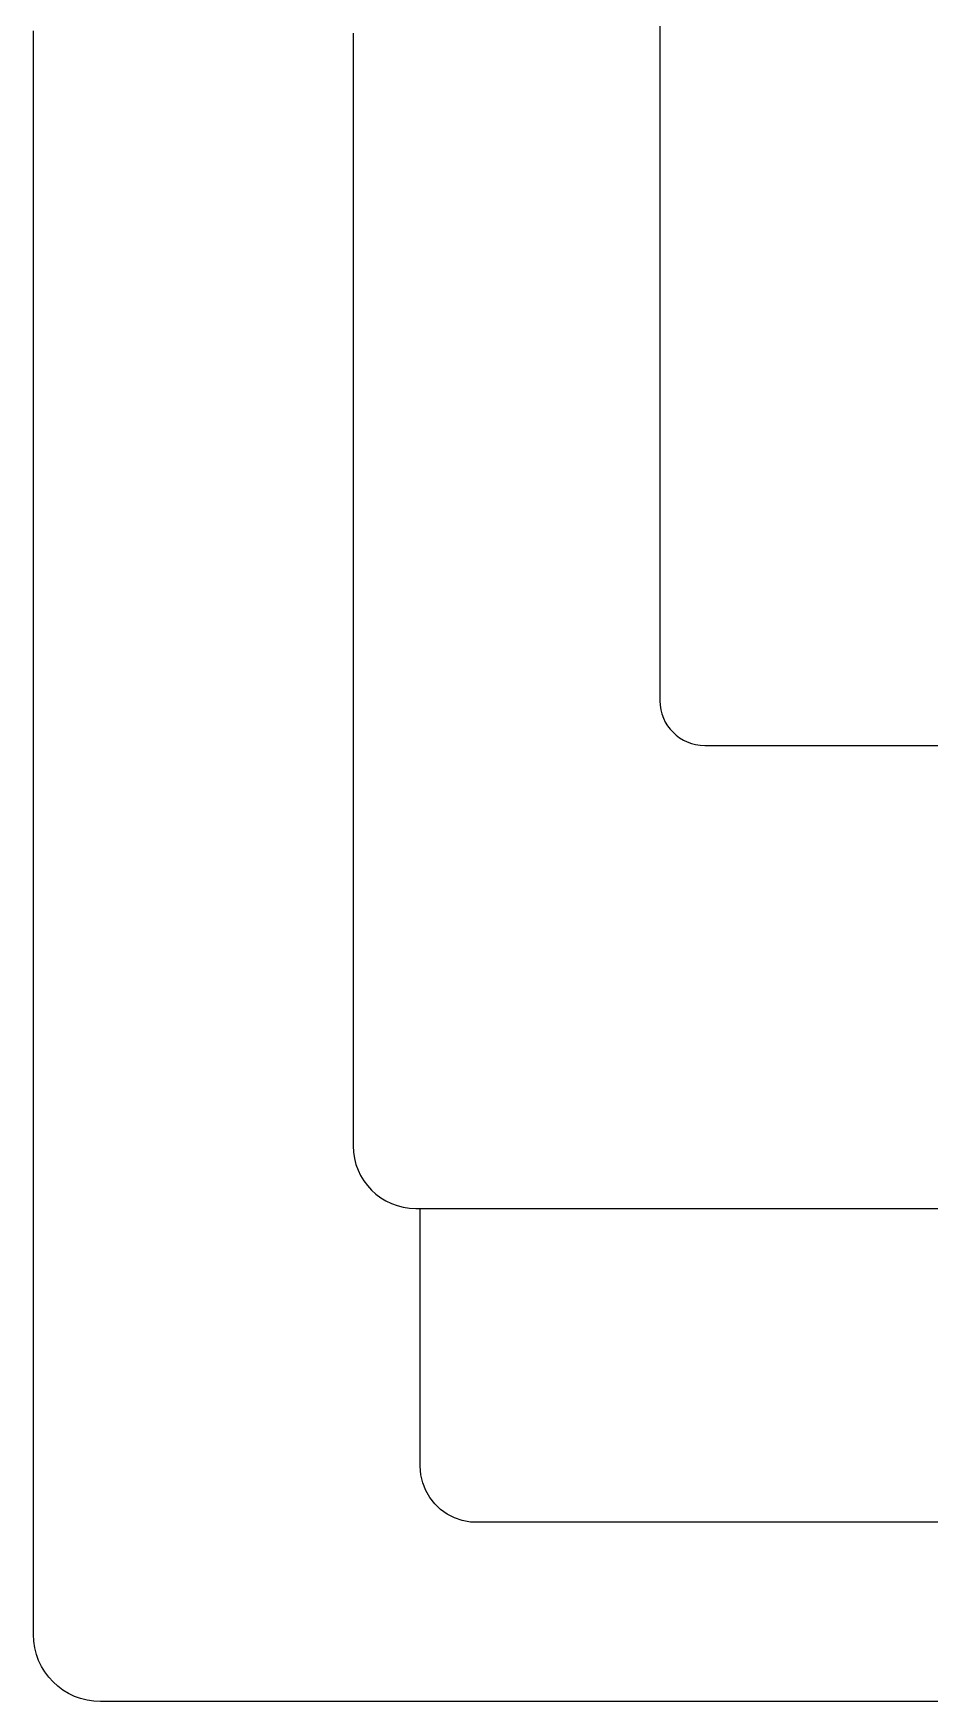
# Model space of a CAD drawing. Extents: x 1 to 47.7, y 0.2 to 35.
# Drawn here: x 18.378 to 20.378, y 1.025 to 4.746 of the extents above; entities that cross this region are included whole.
import ezdxf

# ---------------------------------------------------------------- set-up
doc = ezdxf.new("R2010")
doc.units = 0
doc.header["$MEASUREMENT"] = 0
for name, color, linetype in [('3_1__VERTICAL_RACK_MOUNT__', 7, 'CONTINUOUS'), ('3_2__VERTICAL_PANEL_MOUNT_', 7, 'CONTINUOUS'), ('4_2__4U__FRONT_PANEL_W_24_', 7, 'CONTINUOUS'), ('5_1___24__TARGET_LEDS___12', 7, 'CONTINUOUS')]:
    doc.layers.add(name, color=color, linetype=linetype)

msp = doc.modelspace()

# ---------------------------------------------------------------- linework, layer by layer
at = {"layer": '3_1__VERTICAL_RACK_MOUNT__'}
for points in [[(19.0916, 4.7465), (19.0916, 4.6733), (19.0916, 4.6008), (19.0916, 4.5293), (19.0916, 4.4586), (19.0916, 4.3888), (19.0916, 4.3198), (19.0916, 4.2518), (19.0916, 4.1847), (19.0916, 4.1185), (19.0916, 4.0533), (19.0916, 3.989), (19.0916, 3.9257), (19.0916, 3.8634), (19.0916, 3.802), (19.0916, 3.7417), (19.0916, 3.6824), (19.0916, 3.6241), (19.0916, 3.5668), (19.0916, 3.5106), (19.0916, 3.4555), (19.0916, 3.4014), (19.0916, 3.3484), (19.0916, 3.2966), (19.0916, 3.2458), (19.0916, 3.1962), (19.0916, 3.1477), (19.0916, 3.1004), (19.0916, 3.0542), (19.0916, 3.0092), (19.0916, 2.9654), (19.0916, 2.9228), (19.0916, 2.8814), (19.0916, 2.8413), (19.0916, 2.8023), (19.0916, 2.7647), (19.0916, 2.7283), (19.0916, 2.6931), (19.0916, 2.6593), (19.0916, 2.6267), (19.0916, 2.5955), (19.0916, 2.5656), (19.0916, 2.537), (19.0916, 2.5098), (19.0916, 2.484), (19.0916, 2.4595), (19.0916, 2.4364), (19.0916, 2.4147), (19.0916, 2.3944), (19.0916, 2.3756), (19.0916, 2.3582), (19.0916, 2.3422), (19.0916, 2.3277), (19.0916, 2.3147), (19.0916, 2.3031), (19.0916, 2.2931), (19.0916, 2.2846), (19.0916, 2.2775), (19.0916, 2.2721), (19.0916, 2.2681), (19.0916, 2.2658), (19.0916, 2.265), (19.0916, 2.265), (19.0923, 2.2507), (19.0944, 2.2368), (19.0978, 2.2234), (19.1026, 2.2105), (19.1084, 2.1983), (19.1155, 2.1867), (19.1235, 2.176), (19.1325, 2.166), (19.1425, 2.157), (19.1533, 2.1489), (19.1648, 2.1419), (19.177, 2.136), (19.1899, 2.1313), (19.2033, 2.1278), (19.2172, 2.1257), (19.2315, 2.125), (19.2318, 2.125), (19.2327, 2.125), (19.2343, 2.125), (19.2364, 2.125), (19.2391, 2.125), (19.2424, 2.125), (19.2463, 2.125), (19.2507, 2.125), (19.2558, 2.125), (19.2614, 2.125), (19.2675, 2.125), (19.2742, 2.125), (19.2815, 2.125), (19.2894, 2.125), (19.3067, 2.125), (19.3261, 2.125), (19.3476, 2.125), (19.3713, 2.125), (19.3969, 2.125), (19.4245, 2.125), (19.4541, 2.125), (19.4856, 2.125), (19.519, 2.125), (19.5542, 2.125), (19.5912, 2.125), (19.63, 2.125), (19.6705, 2.125), (19.7127, 2.125), (19.7565, 2.125), (19.8019, 2.125), (19.8489, 2.125), (19.8975, 2.125), (19.9475, 2.125), (19.999, 2.125), (20.0519, 2.125), (20.1061, 2.125), (20.1618, 2.125), (20.2187, 2.125), (20.2769, 2.125), (20.3363, 2.125), (20.3969, 2.125)], [(20.398, 1.425), (20.3138, 1.425), (20.2324, 1.425), (20.1538, 1.425), (20.0781, 1.425), (20.0056, 1.425), (19.9363, 1.425), (19.8703, 1.425), (19.8078, 1.425), (19.7489, 1.425), (19.6937, 1.425), (19.6424, 1.425), (19.595, 1.425), (19.5518, 1.425), (19.5127, 1.425), (19.478, 1.425), (19.4477, 1.425), (19.422, 1.425), (19.4011, 1.425), (19.385, 1.425), (19.3738, 1.425), (19.3677, 1.425), (19.3633, 1.425), (19.3538, 1.4256), (19.3353, 1.4289), (19.3179, 1.4348), (19.3017, 1.4431), (19.287, 1.4535), (19.274, 1.4659), (19.2629, 1.4801), (19.2539, 1.4958), (19.2472, 1.5128), (19.243, 1.5309), (19.2415, 1.55), (19.2415, 1.55), (19.2415, 1.5509), (19.2415, 1.5537), (19.2415, 1.5581), (19.2415, 1.5642), (19.2415, 1.5718), (19.2415, 1.5809), (19.2415, 1.603), (19.2415, 1.6299), (19.2415, 1.6608), (19.2415, 1.6951), (19.2415, 1.7319), (19.2415, 1.8106), (19.2415, 1.8911), (19.2415, 1.9303), (19.2415, 1.9679), (19.2415, 2.003), (19.2415, 2.0351), (19.2415, 2.0634), (19.2415, 2.0872), (19.2415, 2.1058), (19.2415, 2.113), (19.2415, 2.1185), (19.2415, 2.1224), (19.2415, 2.1246), (19.2415, 2.1249), (19.2428, 2.125), (19.2491, 2.125), (19.2607, 2.125), (19.2774, 2.125), (19.2992, 2.125), (19.3259, 2.125), (19.3573, 2.125), (19.3934, 2.125), (19.434, 2.125), (19.4789, 2.125), (19.5281, 2.125), (19.5815, 2.125), (19.6388, 2.125), (19.7, 2.125), (19.7649, 2.125), (19.8335, 2.125), (19.9055, 2.125), (19.9808, 2.125), (20.0594, 2.125), (20.1411, 2.125), (20.2257, 2.125), (20.3132, 2.125), (20.4034, 2.125)]]:
    msp.add_lwpolyline(points, dxfattribs=at)
at = {"layer": '3_2__VERTICAL_PANEL_MOUNT_'}
msp.add_lwpolyline([(20.4067, 1.025), (20.3257, 1.025), (20.2458, 1.025), (20.1672, 1.025), (20.0898, 1.025), (20.0137, 1.025), (19.9389, 1.025), (19.8655, 1.025), (19.7936, 1.025), (19.7232, 1.025), (19.6543, 1.025), (19.5869, 1.025), (19.5212, 1.025), (19.4572, 1.025), (19.3948, 1.025), (19.3343, 1.025), (19.2755, 1.025), (19.2186, 1.025), (19.1909, 1.025), (19.1636, 1.025), (19.1368, 1.025), (19.1105, 1.025), (19.0847, 1.025), (19.0595, 1.025), (19.0347, 1.025), (19.0104, 1.025), (18.9867, 1.025), (18.9635, 1.025), (18.9408, 1.025), (18.9187, 1.025), (18.8971, 1.025), (18.876, 1.025), (18.8556, 1.025), (18.8356, 1.025), (18.8163, 1.025), (18.7975, 1.025), (18.7793, 1.025), (18.7617, 1.025), (18.7447, 1.025), (18.7282, 1.025), (18.7124, 1.025), (18.6972, 1.025), (18.6826, 1.025), (18.6686, 1.025), (18.6552, 1.025), (18.6425, 1.025), (18.6304, 1.025), (18.619, 1.025), (18.6082, 1.025), (18.598, 1.025), (18.5885, 1.025), (18.5797, 1.025), (18.5716, 1.025), (18.5641, 1.025), (18.5573, 1.025), (18.5512, 1.025), (18.5458, 1.025), (18.5411, 1.025), (18.5371, 1.025), (18.5339, 1.025), (18.5313, 1.025), (18.5295, 1.025), (18.5284, 1.025), (18.528, 1.025), (18.528, 1.025), (18.5127, 1.0258), (18.4978, 1.028), (18.4834, 1.0317), (18.4696, 1.0368), (18.4565, 1.0431), (18.4441, 1.0506), (18.4326, 1.0593), (18.4219, 1.0689), (18.4122, 1.0796), (18.4036, 1.0911), (18.3961, 1.1035), (18.3898, 1.1166), (18.3847, 1.1304), (18.381, 1.1448), (18.3788, 1.1597), (18.378, 1.175), (18.378, 1.1759), (18.378, 1.1785), (18.378, 1.183), (18.378, 1.1891), (18.378, 1.197), (18.378, 1.2066), (18.378, 1.2179), (18.378, 1.2309), (18.378, 1.2456), (18.378, 1.2619), (18.378, 1.2799), (18.378, 1.2995), (18.378, 1.3207), (18.378, 1.3436), (18.378, 1.368), (18.378, 1.394), (18.378, 1.4215), (18.378, 1.4507), (18.378, 1.4813), (18.378, 1.5135), (18.378, 1.5471), (18.378, 1.5823), (18.378, 1.6189), (18.378, 1.657), (18.378, 1.6966), (18.378, 1.7376), (18.378, 1.78), (18.378, 1.8238), (18.378, 1.869), (18.378, 1.9156), (18.378, 1.9636), (18.378, 2.0129), (18.378, 2.0635), (18.378, 2.1155), (18.378, 2.1688), (18.378, 2.2234), (18.378, 2.2793), (18.378, 2.3364), (18.378, 2.3948), (18.378, 2.4544), (18.378, 2.5153), (18.378, 2.5774), (18.378, 2.6407), (18.378, 2.7051), (18.378, 2.7708), (18.378, 2.8376), (18.378, 2.9055), (18.378, 2.9746), (18.378, 3.0447), (18.378, 3.116), (18.378, 3.1884), (18.378, 3.2618), (18.378, 3.3363), (18.378, 3.4119), (18.378, 3.4885), (18.378, 3.5661), (18.378, 3.6447), (18.378, 3.7243), (18.378, 3.8049), (18.378, 3.8864), (18.378, 3.9689), (18.378, 4.0523), (18.378, 4.1366), (18.378, 4.2219), (18.378, 4.308), (18.378, 4.395), (18.378, 4.4829), (18.378, 4.5716), (18.378, 4.6612), (18.378, 4.7516)], dxfattribs=at)
at = {"layer": '4_2__4U__FRONT_PANEL_W_24_'}
msp.add_lwpolyline([(19.7763, 4.7618), (19.7763, 4.71), (19.7763, 4.6589), (19.7763, 4.6085), (19.7763, 4.5589), (19.7763, 4.51), (19.7763, 4.462), (19.7763, 4.4147), (19.7763, 4.3682), (19.7763, 4.3225), (19.7763, 4.2777), (19.7763, 4.2336), (19.7763, 4.1904), (19.7763, 4.1481), (19.7763, 4.1066), (19.7763, 4.0659), (19.7763, 4.0262), (19.7763, 3.9873), (19.7763, 3.9493), (19.7763, 3.9122), (19.7763, 3.876), (19.7763, 3.8408), (19.7763, 3.8064), (19.7763, 3.7731), (19.7763, 3.7406), (19.7763, 3.7092), (19.7763, 3.6787), (19.7763, 3.6492), (19.7763, 3.6206), (19.7763, 3.5931), (19.7763, 3.5666), (19.7763, 3.5411), (19.7763, 3.5166), (19.7763, 3.4932), (19.7763, 3.4708), (19.7763, 3.4495), (19.7763, 3.4292), (19.7763, 3.4101), (19.7763, 3.392), (19.7763, 3.375), (19.7763, 3.3591), (19.7763, 3.3443), (19.7763, 3.3307), (19.7763, 3.3181), (19.7763, 3.3068), (19.7763, 3.2966), (19.7763, 3.2875), (19.7763, 3.2797), (19.7763, 3.273), (19.7763, 3.2675), (19.7763, 3.2632), (19.7763, 3.2601), (19.7763, 3.2583), (19.7763, 3.2576), (19.7768, 3.2474), (19.7783, 3.2375), (19.7808, 3.2279), (19.7841, 3.2188), (19.7883, 3.21), (19.7934, 3.2018), (19.7991, 3.1941), (19.8056, 3.187), (19.8127, 3.1805), (19.8204, 3.1748), (19.8286, 3.1697), (19.8374, 3.1655), (19.8466, 3.1622), (19.8561, 3.1597), (19.8661, 3.1582), (19.8763, 3.1577), (19.8773, 3.1577), (19.8802, 3.1577), (19.885, 3.1577), (19.8917, 3.1577), (19.9002, 3.1577), (19.9106, 3.1577), (19.9228, 3.1577), (19.9366, 3.1577), (19.9523, 3.1577), (19.9696, 3.1577), (19.9886, 3.1577), (20.0092, 3.1577), (20.0314, 3.1577), (20.0551, 3.1577), (20.0804, 3.1577), (20.1073, 3.1577), (20.1356, 3.1577), (20.1653, 3.1577), (20.1965, 3.1577), (20.229, 3.1577), (20.2629, 3.1577), (20.2981, 3.1577), (20.3346, 3.1577), (20.3724, 3.1577), (20.4114, 3.1577)], dxfattribs=at)
at = {"layer": '5_1___24__TARGET_LEDS___12'}
msp.add_lwpolyline([(19.7763, 4.7618), (19.7763, 4.71), (19.7763, 4.6589), (19.7763, 4.6085), (19.7763, 4.5589), (19.7763, 4.51), (19.7763, 4.462), (19.7763, 4.4147), (19.7763, 4.3682), (19.7763, 4.3225), (19.7763, 4.2777), (19.7763, 4.2336), (19.7763, 4.1904), (19.7763, 4.1481), (19.7763, 4.1066), (19.7763, 4.0659), (19.7763, 4.0262), (19.7763, 3.9873), (19.7763, 3.9493), (19.7763, 3.9122), (19.7763, 3.876), (19.7763, 3.8408), (19.7763, 3.8064), (19.7763, 3.7731), (19.7763, 3.7406), (19.7763, 3.7092), (19.7763, 3.6787), (19.7763, 3.6492), (19.7763, 3.6206), (19.7763, 3.5931), (19.7763, 3.5666), (19.7763, 3.5411), (19.7763, 3.5166), (19.7763, 3.4932), (19.7763, 3.4708), (19.7763, 3.4495), (19.7763, 3.4292), (19.7763, 3.4101), (19.7763, 3.392), (19.7763, 3.375), (19.7763, 3.3591), (19.7763, 3.3443), (19.7763, 3.3307), (19.7763, 3.3181), (19.7763, 3.3068), (19.7763, 3.2966), (19.7763, 3.2875), (19.7763, 3.2797), (19.7763, 3.273), (19.7763, 3.2675), (19.7763, 3.2632), (19.7763, 3.2601), (19.7763, 3.2583), (19.7763, 3.2576), (19.7768, 3.2474), (19.7783, 3.2375), (19.7808, 3.2279), (19.7841, 3.2188), (19.7883, 3.21), (19.7934, 3.2018), (19.7991, 3.1941), (19.8056, 3.187), (19.8127, 3.1805), (19.8204, 3.1748), (19.8286, 3.1697), (19.8374, 3.1655), (19.8466, 3.1622), (19.8561, 3.1597), (19.8661, 3.1582), (19.8763, 3.1577), (19.8773, 3.1577), (19.8802, 3.1577), (19.885, 3.1577), (19.8917, 3.1577), (19.9002, 3.1577), (19.9106, 3.1577), (19.9228, 3.1577), (19.9366, 3.1577), (19.9523, 3.1577), (19.9696, 3.1577), (19.9886, 3.1577), (20.0092, 3.1577), (20.0314, 3.1577), (20.0551, 3.1577), (20.0804, 3.1577), (20.1073, 3.1577), (20.1356, 3.1577), (20.1653, 3.1577), (20.1965, 3.1577), (20.229, 3.1577), (20.2629, 3.1577), (20.2981, 3.1577), (20.3346, 3.1577), (20.3724, 3.1577), (20.4114, 3.1577)], dxfattribs=at)

doc.saveas('drawing.dxf')
